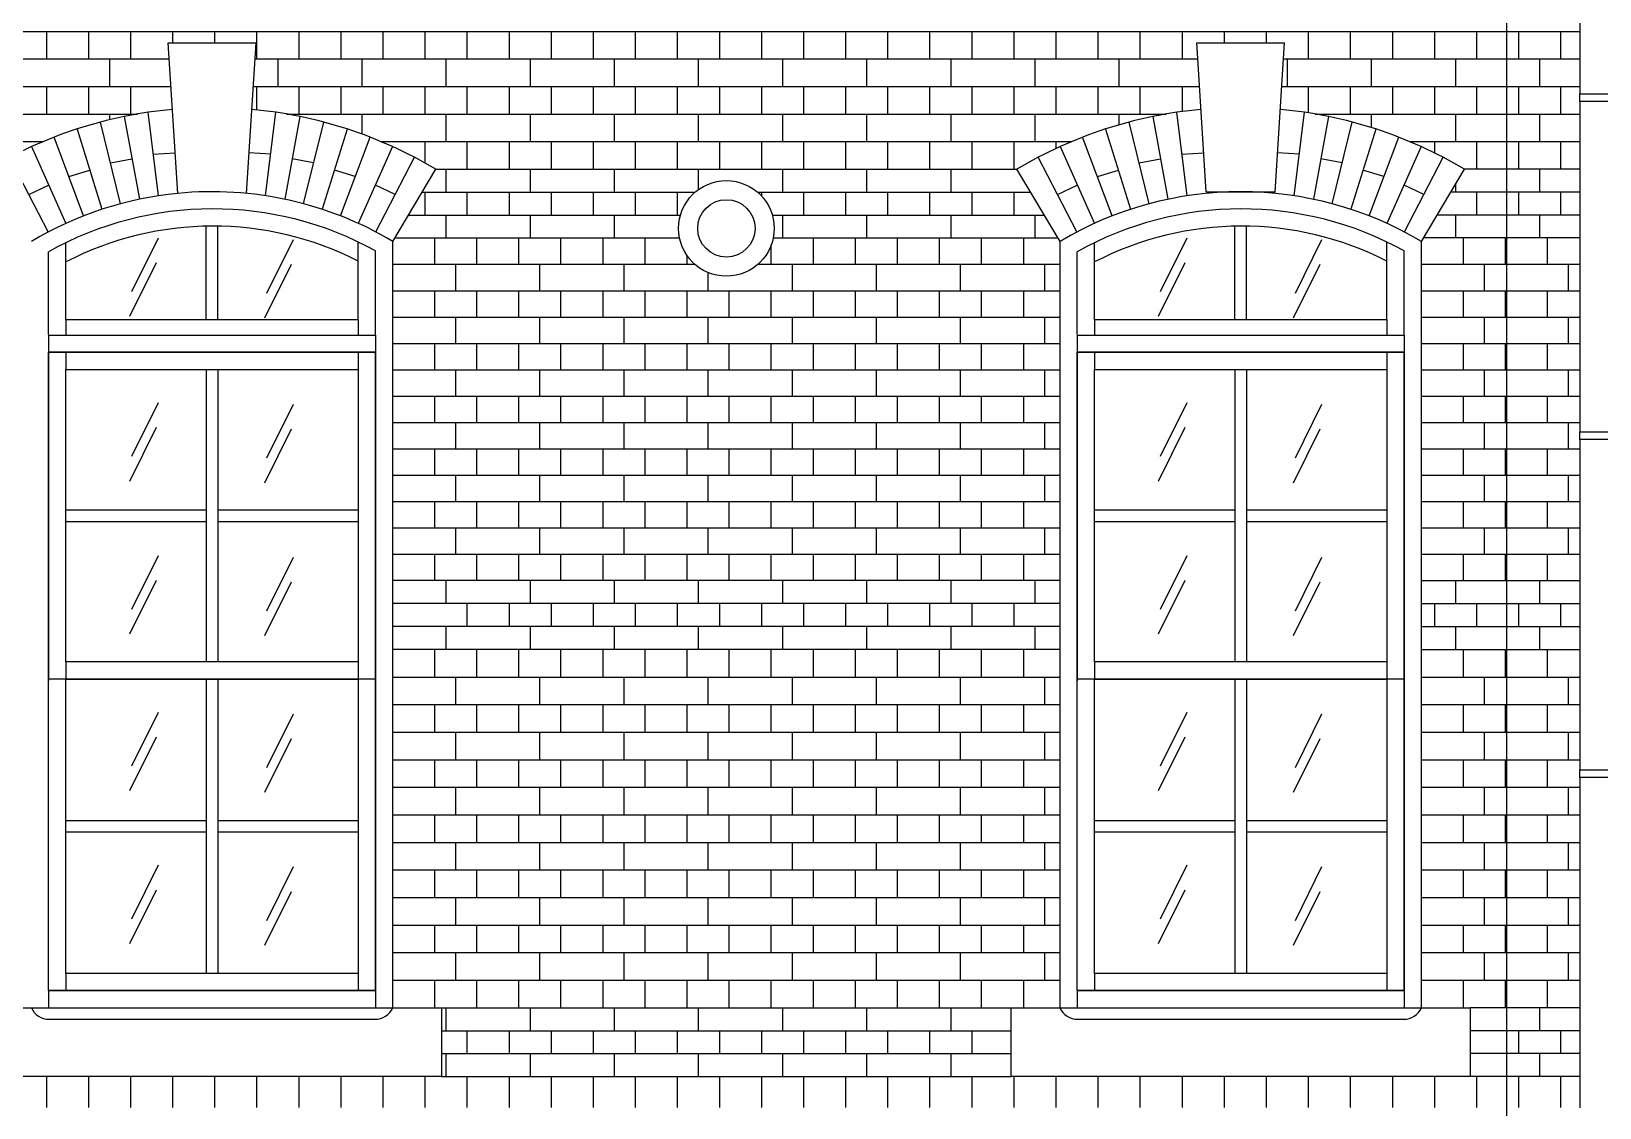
# Model space of a CAD drawing. Extents: x 101185 to 134825, y -129942 to -106182.
# Drawn here: x 109609 to 113711, y -120840 to -118024 of the extents above; entities that cross this region are included whole.
import ezdxf

# ---------------------------------------------------------------- set-up
doc = ezdxf.new("R2010")
doc.units = 0
doc.header["$LTSCALE"] = 50
doc.header["$MEASUREMENT"] = 0
for name, color, linetype in [('ele-3', 6, 'CONTINUOUS'), ('FIN', 5, 'CONTINUOUS'), ('h', 5, 'CONTINUOUS'), ('HAT', 5, 'CONTINUOUS'), ('WID', 4, 'CONTINUOUS')]:
    doc.layers.add(name, color=color, linetype=linetype)

msp = doc.modelspace()

# ---------------------------------------------------------------- linework, layer by layer
at = {"layer": 'ele-3'}
for p, q in [((113659.4, -118187.3), (113659.4, -117322.9)), ((113659.4, -119071.8), (113659.4, -118207.3)), ((110666.9, -118384.7), (112186.8, -118384.7)), ((113659.4, -118384.7), (113356.9, -118384.7)), ((110631.2, -118444.7), (111345.6, -118444.7)), ((111508.1, -118444.7), (112222.5, -118444.7)), ((113659.4, -118444.7), (113321.2, -118444.7)), ((110595.5, -118504.7), (111306.9, -118504.7)), ((111546.9, -118504.7), (112258.3, -118504.7)), ((113659.4, -118504.7), (113285.5, -118504.7)), ((110559.7, -118564.7), (111304.4, -118564.7)), ((111549.3, -118564.7), (112294, -118564.7)), ((113659.4, -118564.7), (113249.7, -118564.7)), ((113659.4, -119956.2), (113659.4, -119091.8)), ((112299.4, -119461.3), (110554.4, -119461.3)), ((113244.4, -119461.3), (113659.4, -119461.3)), ((112299.4, -119521.3), (110554.4, -119521.3)), ((113244.4, -119521.3), (113659.4, -119521.3)), ((112299.4, -119581.3), (110554.4, -119581.3)), ((113244.4, -119581.3), (113659.4, -119581.3)), ((112299.4, -119641.3), (110554.4, -119641.3)), ((113244.4, -119641.3), (113659.4, -119641.3)), ((113659.4, -120840.6), (113659.4, -119976.2)), ((110681.9, -120578.8), (112171.9, -120578.8)), ((113659.4, -120578.8), (113371.9, -120578.8)), ((110681.9, -120638.8), (112171.9, -120638.8)), ((113659.4, -120638.8), (113371.9, -120638.8)), ((110681.9, -120698.8), (112171.9, -120698.8)), ((113659.4, -120698.8), (113371.9, -120698.8)), ((110681.9, -120758.8), (112171.9, -120758.8)), ((113659.4, -120758.8), (113371.9, -120758.8))]:
    msp.add_line(p, q, dxfattribs=at)
for points in [[(110694.4, -118444.7), (110694.4, -118384.7)], [(110914.4, -118444.7), (110914.4, -118384.7)], [(111134.4, -118444.7), (111134.4, -118384.7)], [(111354.4, -118437.9), (111354.4, -118384.7)], [(111574.4, -118444.7), (111574.4, -118384.7)], [(111794.4, -118444.7), (111794.4, -118384.7)], [(112014.4, -118444.7), (112014.4, -118384.7)], [(113554.4, -118444.7), (113554.4, -118384.7)], [(113334.4, -118444.7), (113334.4, -118422.6)], [(110639.4, -118504.7), (110639.4, -118444.7)], [(110749.4, -118504.7), (110749.4, -118444.7)], [(110859.4, -118504.7), (110859.4, -118444.7)], [(110969.4, -118504.7), (110969.4, -118444.7)], [(111079.4, -118504.7), (111079.4, -118444.7)], [(111189.4, -118504.7), (111189.4, -118444.7)], [(111299.4, -118504.7), (111299.4, -118444.7)], [(111519.4, -118455.7), (111519.4, -118444.7)], [(111629.4, -118504.7), (111629.4, -118444.7)], [(111739.4, -118504.7), (111739.4, -118444.7)], [(111849.4, -118504.7), (111849.4, -118444.7)], [(111959.4, -118504.7), (111959.4, -118444.7)], [(112069.4, -118504.7), (112069.4, -118444.7)], [(112179.4, -118504.7), (112179.4, -118444.7)], [(113389.4, -118504.7), (113389.4, -118444.7)], [(113499.4, -118504.7), (113499.4, -118444.7)], [(113609.4, -118504.7), (113609.4, -118444.7)], [(110694.4, -118564.7), (110694.4, -118504.7)], [(110914.4, -118564.7), (110914.4, -118504.7)], [(111134.4, -118564.7), (111134.4, -118504.7)], [(111574.4, -118564.7), (111574.4, -118504.7)], [(111794.4, -118564.7), (111794.4, -118504.7)], [(112014.4, -118564.7), (112014.4, -118504.7)], [(112234.4, -118564.7), (112234.4, -118504.7)], [(113334.4, -118564.7), (113334.4, -118504.7)], [(113554.4, -118564.7), (113554.4, -118504.7)], [(110694.4, -119521.3), (110694.4, -119461.3)], [(110914.4, -119521.3), (110914.4, -119461.3)], [(111134.4, -119521.3), (111134.4, -119461.3)], [(111354.4, -119521.3), (111354.4, -119461.3)], [(111574.4, -119521.3), (111574.4, -119461.3)], [(111794.4, -119521.3), (111794.4, -119461.3)], [(112014.4, -119521.3), (112014.4, -119461.3)], [(112234.4, -119521.3), (112234.4, -119461.3)], [(113334.4, -119521.3), (113334.4, -119461.3)], [(113554.4, -119521.3), (113554.4, -119461.3)], [(110749.4, -119581.3), (110749.4, -119521.3)], [(110859.4, -119581.3), (110859.4, -119521.3)], [(110969.4, -119581.3), (110969.4, -119521.3)], [(111079.4, -119581.3), (111079.4, -119521.3)], [(111189.4, -119581.3), (111189.4, -119521.3)], [(111299.4, -119581.3), (111299.4, -119521.3)], [(111409.4, -119581.3), (111409.4, -119521.3)], [(111519.4, -119581.3), (111519.4, -119521.3)], [(111629.4, -119581.3), (111629.4, -119521.3)], [(111739.4, -119581.3), (111739.4, -119521.3)], [(111849.4, -119581.3), (111849.4, -119521.3)], [(111959.4, -119581.3), (111959.4, -119521.3)], [(112069.4, -119581.3), (112069.4, -119521.3)], [(112179.4, -119581.3), (112179.4, -119521.3)], [(113279.4, -119581.3), (113279.4, -119521.3)], [(113389.4, -119581.3), (113389.4, -119521.3)], [(113499.4, -119581.3), (113499.4, -119521.3)], [(113609.4, -119581.3), (113609.4, -119521.3)], [(110694.4, -119641.3), (110694.4, -119581.3)], [(110914.4, -119641.3), (110914.4, -119581.3)], [(111134.4, -119641.3), (111134.4, -119581.3)], [(111354.4, -119641.3), (111354.4, -119581.3)], [(111574.4, -119641.3), (111574.4, -119581.3)], [(111794.4, -119641.3), (111794.4, -119581.3)], [(112014.4, -119641.3), (112014.4, -119581.3)], [(112234.4, -119641.3), (112234.4, -119581.3)], [(113334.4, -119641.3), (113334.4, -119581.3)], [(113554.4, -119641.3), (113554.4, -119581.3)], [(110694.4, -120638.8), (110694.4, -120578.8)], [(110914.4, -120638.8), (110914.4, -120578.8)], [(111134.4, -120638.8), (111134.4, -120578.8)], [(111354.4, -120638.8), (111354.4, -120578.8)], [(111574.4, -120638.8), (111574.4, -120578.8)], [(111794.4, -120638.8), (111794.4, -120578.8)], [(112014.4, -120638.8), (112014.4, -120578.8)], [(113554.4, -120638.8), (113554.4, -120578.8)], [(110749.4, -120698.8), (110749.4, -120638.8)], [(110859.4, -120698.8), (110859.4, -120638.8)], [(110969.4, -120698.8), (110969.4, -120638.8)], [(111079.4, -120698.8), (111079.4, -120638.8)], [(111189.4, -120698.8), (111189.4, -120638.8)], [(111299.4, -120698.8), (111299.4, -120638.8)], [(111409.4, -120698.8), (111409.4, -120638.8)], [(111519.4, -120698.8), (111519.4, -120638.8)], [(111629.4, -120698.8), (111629.4, -120638.8)], [(111739.4, -120698.8), (111739.4, -120638.8)], [(111849.4, -120698.8), (111849.4, -120638.8)], [(111959.4, -120698.8), (111959.4, -120638.8)], [(112069.4, -120698.8), (112069.4, -120638.8)], [(113499.4, -120698.8), (113499.4, -120638.8)], [(113609.4, -120698.8), (113609.4, -120638.8)], [(110694.4, -120758.8), (110694.4, -120698.8)], [(110914.4, -120758.8), (110914.4, -120698.8)], [(111134.4, -120758.8), (111134.4, -120698.8)], [(111354.4, -120758.8), (111354.4, -120698.8)], [(111574.4, -120758.8), (111574.4, -120698.8)], [(111794.4, -120758.8), (111794.4, -120698.8)], [(112014.4, -120758.8), (112014.4, -120698.8)], [(113554.4, -120758.8), (113554.4, -120698.8)]]:
    msp.add_lwpolyline(points, dxfattribs=at)
at = {"layer": 'FIN'}
msp.add_lwpolyline([(107939.4, -116674), (113466.9, -116674), (113466.9, -122410.3), (107939.4, -122410.3)], close=True, dxfattribs=at)
at = {"layer": 'h'}
for p, q in [((108109.4, -118024.2), (113659.4, -118024.2)), ((108109.4, -118096.3), (109969.6, -118096.3)), ((110194.1, -118096.3), (112659.6, -118096.3)), ((112884.1, -118096.3), (113659.4, -118096.3)), ((108109.4, -118168.4), (109974.2, -118168.4)), ((110189.5, -118168.4), (112664.2, -118168.4)), ((112879.5, -118168.4), (113659.4, -118168.4)), ((109941.8, -118454.5), (109914.7, -118236)), ((110221.9, -118454.5), (110249, -118236)), ((112631.8, -118454.5), (112604.7, -118236)), ((112911.9, -118454.5), (112939, -118236)), ((108109.4, -118240.5), (109886.9, -118240.5)), ((109728.7, -118279.7), (109793.8, -118489.8)), ((109842.5, -118475.3), (109789.9, -118261.7)), ((109851.9, -118247.1), (109891.8, -118463.5)), ((110311.8, -118247.1), (110271.9, -118463.5)), ((110276.8, -118240.5), (112576.9, -118240.5)), ((110321.2, -118475.3), (110373.8, -118261.7)), ((110435, -118279.7), (110369.9, -118489.8)), ((112418.7, -118279.7), (112483.8, -118489.8)), ((112532.5, -118475.3), (112479.9, -118261.7)), ((112541.9, -118247.1), (112581.8, -118463.5)), ((113001.8, -118247.1), (112961.9, -118463.5)), ((112966.8, -118240.5), (113659.4, -118240.5)), ((113011.2, -118475.3), (113063.8, -118261.7)), ((113125, -118279.7), (113059.9, -118489.8)), ((108109.4, -118312.6), (109639.9, -118312.6)), ((109746, -118507), (109668.6, -118301)), ((110417.7, -118507), (110495.1, -118301)), ((110523.8, -118312.6), (112329.9, -118312.6)), ((112436, -118507), (112358.6, -118301)), ((113107.7, -118507), (113185.1, -118301)), ((113213.8, -118312.6), (113659.4, -118312.6)), ((109653.7, -118549), (109552.5, -118353.7)), ((109609.8, -118325.7), (109699.3, -118526.7)), ((109816.2, -118368.5), (109872.4, -118358.1)), ((109928.2, -118345.2), (109985.3, -118341.6)), ((110235.5, -118345.2), (110178.4, -118341.6)), ((110347.5, -118368.5), (110291.3, -118358.1)), ((110553.9, -118325.7), (110464.4, -118526.7)), ((110510, -118549), (110611.2, -118353.7)), ((112343.7, -118549), (112242.5, -118353.7)), ((112299.8, -118325.7), (112389.3, -118526.7)), ((112506.2, -118368.5), (112562.4, -118358.1)), ((112618.2, -118345.2), (112675.3, -118341.6)), ((112925.5, -118345.2), (112868.4, -118341.6)), ((113037.5, -118368.5), (112981.3, -118358.1)), ((113243.9, -118325.7), (113154.4, -118526.7)), ((113200, -118549), (113301.2, -118353.7)), ((109707.3, -118404), (109762, -118387.1)), ((110456.4, -118404), (110401.7, -118387.1)), ((112397.3, -118404), (112452, -118387.1)), ((113146.4, -118404), (113091.7, -118387.1)), ((109603.1, -118451.3), (109654.5, -118426.2)), ((110560.6, -118451.3), (110509.2, -118426.2)), ((112293.1, -118451.3), (112344.5, -118426.2)), ((113250.6, -118451.3), (113199.2, -118426.2)), ((109940.7, -118565), (109871.1, -118705.7)), ((112630.7, -118565), (112561.1, -118705.7)), ((110293.6, -118569.5), (110224.1, -118710.2)), ((112983.6, -118569.5), (112914.1, -118710.2)), ((109935.9, -118629.8), (109866.3, -118770.5)), ((110288.9, -118634.3), (110219.3, -118775)), ((110554.4, -118633.7), (111344.4, -118633.7)), ((111509.3, -118633.7), (112299.4, -118633.7)), ((112625.9, -118629.8), (112556.3, -118770.5)), ((112978.9, -118634.3), (112909.3, -118775)), ((113244.4, -118633.7), (113659.4, -118633.7)), ((110554.4, -118702.7), (112299.4, -118702.7)), ((113244.4, -118702.7), (113659.4, -118702.7)), ((110554.4, -118771.6), (112299.4, -118771.6)), ((113244.4, -118771.6), (113659.4, -118771.6)), ((110554.4, -118840.6), (112299.4, -118840.6)), ((113244.4, -118840.6), (113659.4, -118840.6)), ((110554.4, -118909.6), (112299.4, -118909.6)), ((113244.4, -118909.6), (113659.4, -118909.6)), ((109940.7, -118996), (109871.1, -119136.7)), ((110293.6, -119000.4), (110224.1, -119141.1)), ((110554.4, -118978.6), (112299.4, -118978.6)), ((112630.7, -118996), (112561.1, -119136.7)), ((112983.6, -119000.4), (112914.1, -119141.1)), ((113244.4, -118978.6), (113659.4, -118978.6)), ((110554.4, -119047.5), (112299.4, -119047.5)), ((113244.4, -119047.5), (113659.4, -119047.5)), ((109935.9, -119060.8), (109866.3, -119201.5)), ((110288.9, -119065.3), (110219.3, -119206)), ((112625.9, -119060.8), (112556.3, -119201.5)), ((112978.9, -119065.3), (112909.3, -119206)), ((110554.4, -119116.5), (112299.4, -119116.5)), ((113244.4, -119116.5), (113659.4, -119116.5)), ((110554.4, -119185.5), (112299.4, -119185.5)), ((113244.4, -119185.5), (113659.4, -119185.5)), ((110554.4, -119254.4), (112299.4, -119254.4)), ((113244.4, -119254.4), (113659.4, -119254.4)), ((110554.4, -119323.4), (112299.4, -119323.4)), ((113244.4, -119323.4), (113659.4, -119323.4)), ((109940.7, -119396), (109871.1, -119536.7)), ((110293.6, -119400.4), (110224.1, -119541.1)), ((110554.4, -119392.4), (112299.4, -119392.4)), ((112630.7, -119396), (112561.1, -119536.7)), ((112983.6, -119400.4), (112914.1, -119541.1)), ((113244.4, -119392.4), (113659.4, -119392.4)), ((109935.9, -119460.8), (109866.3, -119601.5)), ((110288.9, -119465.3), (110219.3, -119606)), ((112625.9, -119460.8), (112556.3, -119601.5)), ((112978.9, -119465.3), (112909.3, -119606)), ((110554.4, -119713.5), (112299.4, -119713.5)), ((113244.4, -119713.5), (113659.4, -119713.5)), ((110554.4, -119785.6), (112299.4, -119785.6)), ((113244.4, -119785.6), (113659.4, -119785.6)), ((109940.7, -119806), (109871.1, -119946.7)), ((110293.6, -119810.4), (110224.1, -119951.1)), ((112630.7, -119806), (112561.1, -119946.7)), ((112983.6, -119810.4), (112914.1, -119951.1)), ((109935.9, -119870.8), (109866.3, -120011.5)), ((110288.9, -119875.3), (110219.3, -120016)), ((110554.4, -119857.7), (112299.4, -119857.7)), ((112625.9, -119870.8), (112556.3, -120011.5)), ((112978.9, -119875.3), (112909.3, -120016)), ((113244.4, -119857.7), (113659.4, -119857.7)), ((110554.4, -119929.8), (112299.4, -119929.8)), ((113244.4, -119929.8), (113659.4, -119929.8)), ((110554.4, -120001.9), (112299.4, -120001.9)), ((113244.4, -120001.9), (113659.4, -120001.9)), ((110554.4, -120074), (112299.4, -120074)), ((113244.4, -120074), (113659.4, -120074)), ((110554.4, -120146.1), (112299.4, -120146.1)), ((113244.4, -120146.1), (113659.4, -120146.1)), ((109940.7, -120206), (109871.1, -120346.7)), ((112630.7, -120206), (112561.1, -120346.7)), ((110293.6, -120210.4), (110224.1, -120351.1)), ((110554.4, -120218.2), (112299.4, -120218.2)), ((112983.6, -120210.4), (112914.1, -120351.1)), ((113244.4, -120218.2), (113659.4, -120218.2)), ((109935.9, -120270.8), (109866.3, -120411.5)), ((110288.9, -120275.3), (110219.3, -120416)), ((112625.9, -120270.8), (112556.3, -120411.5)), ((112978.9, -120275.3), (112909.3, -120416)), ((110554.4, -120290.3), (112299.4, -120290.3)), ((113244.4, -120290.3), (113659.4, -120290.3)), ((110554.4, -120362.4), (112299.4, -120362.4)), ((113244.4, -120362.4), (113659.4, -120362.4)), ((110554.4, -120434.6), (112299.4, -120434.6)), ((113244.4, -120434.6), (113659.4, -120434.6)), ((110554.4, -120506.7), (112299.4, -120506.7)), ((113244.4, -120506.7), (113659.4, -120506.7))]:
    msp.add_line(p, q, dxfattribs=at)
for points in [[(109649.4, -118096.3), (109649.4, -118024.2)], [(109759.4, -118096.3), (109759.4, -118024.2)], [(109869.4, -118096.3), (109869.4, -118024.2)], [(109979.4, -118053.8), (109979.4, -118024.2)], [(110089.4, -118053.8), (110089.4, -118024.2)], [(110199.4, -118096.3), (110199.4, -118024.2)], [(110309.4, -118096.3), (110309.4, -118024.2)], [(110419.4, -118096.3), (110419.4, -118024.2)], [(110529.4, -118096.3), (110529.4, -118024.2)], [(110639.4, -118096.3), (110639.4, -118024.2)], [(110749.4, -118096.3), (110749.4, -118024.2)], [(110859.4, -118096.3), (110859.4, -118024.2)], [(110969.4, -118096.3), (110969.4, -118024.2)], [(111079.4, -118096.3), (111079.4, -118024.2)], [(111189.4, -118096.3), (111189.4, -118024.2)], [(111299.4, -118096.3), (111299.4, -118024.2)], [(111409.4, -118096.3), (111409.4, -118024.2)], [(111519.4, -118096.3), (111519.4, -118024.2)], [(111629.4, -118096.3), (111629.4, -118024.2)], [(111739.4, -118096.3), (111739.4, -118024.2)], [(111849.4, -118096.3), (111849.4, -118024.2)], [(111959.4, -118096.3), (111959.4, -118024.2)], [(112069.4, -118096.3), (112069.4, -118024.2)], [(112179.4, -118096.3), (112179.4, -118024.2)], [(112289.4, -118096.3), (112289.4, -118024.2)], [(112399.4, -118096.3), (112399.4, -118024.2)], [(112509.4, -118096.3), (112509.4, -118024.2)], [(112619.4, -118096.3), (112619.4, -118024.2)], [(112729.4, -118053.8), (112729.4, -118024.2)], [(112839.4, -118053.8), (112839.4, -118024.2)], [(112949.4, -118096.3), (112949.4, -118024.2)], [(113059.4, -118096.3), (113059.4, -118024.2)], [(113169.4, -118096.3), (113169.4, -118024.2)], [(113279.4, -118096.3), (113279.4, -118024.2)], [(113389.4, -118096.3), (113389.4, -118024.2)], [(113499.4, -118096.3), (113499.4, -118024.2)], [(113609.4, -118096.3), (113609.4, -118024.2)], [(109814.4, -118168.4), (109814.4, -118096.3)], [(110254.4, -118168.4), (110254.4, -118096.3)], [(110474.4, -118168.4), (110474.4, -118096.3)], [(110694.4, -118168.4), (110694.4, -118096.3)], [(110914.4, -118168.4), (110914.4, -118096.3)], [(111134.4, -118168.4), (111134.4, -118096.3)], [(111354.4, -118168.4), (111354.4, -118096.3)], [(111574.4, -118168.4), (111574.4, -118096.3)], [(111794.4, -118168.4), (111794.4, -118096.3)], [(112014.4, -118168.4), (112014.4, -118096.3)], [(112234.4, -118168.4), (112234.4, -118096.3)], [(112454.4, -118168.4), (112454.4, -118096.3)], [(112894.4, -118168.4), (112894.4, -118096.3)], [(113114.4, -118168.4), (113114.4, -118096.3)], [(113334.4, -118168.4), (113334.4, -118096.3)], [(113554.4, -118168.4), (113554.4, -118096.3)], [(109649.4, -118240.5), (109649.4, -118168.4)], [(109759.4, -118240.5), (109759.4, -118168.4)], [(109869.4, -118240.5), (109869.4, -118168.4)], [(110199.4, -118229.8), (110199.4, -118168.4)], [(110309.4, -118240.5), (110309.4, -118168.4)], [(110419.4, -118240.5), (110419.4, -118168.4)], [(110529.4, -118240.5), (110529.4, -118168.4)], [(110639.4, -118240.5), (110639.4, -118168.4)], [(110749.4, -118240.5), (110749.4, -118168.4)], [(110859.4, -118240.5), (110859.4, -118168.4)], [(110969.4, -118240.5), (110969.4, -118168.4)], [(111079.4, -118240.5), (111079.4, -118168.4)], [(111189.4, -118240.5), (111189.4, -118168.4)], [(111299.4, -118240.5), (111299.4, -118168.4)], [(111409.4, -118240.5), (111409.4, -118168.4)], [(111519.4, -118240.5), (111519.4, -118168.4)], [(111629.4, -118240.5), (111629.4, -118168.4)], [(111739.4, -118240.5), (111739.4, -118168.4)], [(111849.4, -118240.5), (111849.4, -118168.4)], [(111959.4, -118240.5), (111959.4, -118168.4)], [(112069.4, -118240.5), (112069.4, -118168.4)], [(112179.4, -118240.5), (112179.4, -118168.4)], [(112289.4, -118240.5), (112289.4, -118168.4)], [(112399.4, -118240.5), (112399.4, -118168.4)], [(112509.4, -118240.5), (112509.4, -118168.4)], [(112619.4, -118234), (112619.4, -118168.4)], [(112949.4, -118237.6), (112949.4, -118168.4)], [(113059.4, -118240.5), (113059.4, -118168.4)], [(113169.4, -118240.5), (113169.4, -118168.4)], [(113279.4, -118240.5), (113279.4, -118168.4)], [(113389.4, -118240.5), (113389.4, -118168.4)], [(113499.4, -118240.5), (113499.4, -118168.4)], [(113609.4, -118240.5), (113609.4, -118168.4)], [(109814.4, -118255.5), (109814.4, -118240.5)], [(110474.4, -118293.2), (110474.4, -118240.5)], [(110694.4, -118312.6), (110694.4, -118240.5)], [(110914.4, -118312.6), (110914.4, -118240.5)], [(111134.4, -118312.6), (111134.4, -118240.5)], [(111354.4, -118312.6), (111354.4, -118240.5)], [(111574.4, -118312.6), (111574.4, -118240.5)], [(111794.4, -118312.6), (111794.4, -118240.5)], [(112014.4, -118312.6), (112014.4, -118240.5)], [(112234.4, -118312.6), (112234.4, -118240.5)], [(112454.4, -118268.7), (112454.4, -118240.5)], [(113114.4, -118276.3), (113114.4, -118240.5)], [(113334.4, -118312.6), (113334.4, -118240.5)], [(113554.4, -118312.6), (113554.4, -118240.5)], [(110529.4, -118315), (110529.4, -118312.6)], [(110639.4, -118368.9), (110639.4, -118312.6)], [(110749.4, -118384.7), (110749.4, -118312.6)], [(110859.4, -118384.7), (110859.4, -118312.6)], [(110969.4, -118384.7), (110969.4, -118312.6)], [(111079.4, -118384.7), (111079.4, -118312.6)], [(111189.4, -118384.7), (111189.4, -118312.6)], [(111299.4, -118384.7), (111299.4, -118312.6)], [(111409.4, -118384.7), (111409.4, -118312.6)], [(111519.4, -118384.7), (111519.4, -118312.6)], [(111629.4, -118384.7), (111629.4, -118312.6)], [(111739.4, -118384.7), (111739.4, -118312.6)], [(111849.4, -118384.7), (111849.4, -118312.6)], [(111959.4, -118384.7), (111959.4, -118312.6)], [(112069.4, -118384.7), (112069.4, -118312.6)], [(112179.4, -118384.7), (112179.4, -118312.6)], [(112289.4, -118330.5), (112289.4, -118312.6)], [(113279.4, -118342.5), (113279.4, -118312.6)], [(113389.4, -118384.7), (113389.4, -118312.6)], [(113499.4, -118384.7), (113499.4, -118312.6)], [(113609.4, -118384.7), (113609.4, -118312.6)], [(110664.4, -118633.7), (110664.4, -118564.7)], [(110774.4, -118633.7), (110774.4, -118564.7)], [(110884.4, -118633.7), (110884.4, -118564.7)], [(110994.4, -118633.7), (110994.4, -118564.7)], [(111104.4, -118633.7), (111104.4, -118564.7)], [(111214.4, -118633.7), (111214.4, -118564.7)], [(111654.4, -118633.7), (111654.4, -118564.7)], [(111764.4, -118633.7), (111764.4, -118564.7)], [(111874.4, -118633.7), (111874.4, -118564.7)], [(111984.4, -118633.7), (111984.4, -118564.7)], [(112094.4, -118633.7), (112094.4, -118564.7)], [(112204.4, -118633.7), (112204.4, -118564.7)], [(113354.4, -118633.7), (113354.4, -118564.7)], [(113464.4, -118633.7), (113464.4, -118564.7)], [(113574.4, -118633.7), (113574.4, -118564.7)], [(111544.4, -118633.7), (111544.4, -118582.4)], [(110719.4, -118702.7), (110719.4, -118633.7)], [(110939.4, -118702.7), (110939.4, -118633.7)], [(111159.4, -118702.7), (111159.4, -118633.7)], [(111324.4, -118633.7), (111324.4, -118611.3)], [(111599.4, -118702.7), (111599.4, -118633.7)], [(111819.4, -118702.7), (111819.4, -118633.7)], [(112039.4, -118702.7), (112039.4, -118633.7)], [(112259.4, -118702.7), (112259.4, -118633.7)], [(113409.4, -118702.7), (113409.4, -118633.7)], [(113629.4, -118702.7), (113629.4, -118633.7)], [(111379.4, -118702.7), (111379.4, -118655.4)], [(110664.4, -118771.6), (110664.4, -118702.7)], [(110774.4, -118771.6), (110774.4, -118702.7)], [(110884.4, -118771.6), (110884.4, -118702.7)], [(110994.4, -118771.6), (110994.4, -118702.7)], [(111104.4, -118771.6), (111104.4, -118702.7)], [(111214.4, -118771.6), (111214.4, -118702.7)], [(111324.4, -118771.6), (111324.4, -118702.7)], [(111434.4, -118771.6), (111434.4, -118702.7)], [(111544.4, -118771.6), (111544.4, -118702.7)], [(111654.4, -118771.6), (111654.4, -118702.7)], [(111764.4, -118771.6), (111764.4, -118702.7)], [(111874.4, -118771.6), (111874.4, -118702.7)], [(111984.4, -118771.6), (111984.4, -118702.7)], [(112094.4, -118771.6), (112094.4, -118702.7)], [(112204.4, -118771.6), (112204.4, -118702.7)], [(113354.4, -118771.6), (113354.4, -118702.7)], [(113464.4, -118771.6), (113464.4, -118702.7)], [(113574.4, -118771.6), (113574.4, -118702.7)], [(110719.4, -118840.6), (110719.4, -118771.6)], [(110939.4, -118840.6), (110939.4, -118771.6)], [(111159.4, -118840.6), (111159.4, -118771.6)], [(111379.4, -118840.6), (111379.4, -118771.6)], [(111599.4, -118840.6), (111599.4, -118771.6)], [(111819.4, -118840.6), (111819.4, -118771.6)], [(112039.4, -118840.6), (112039.4, -118771.6)], [(112259.4, -118840.6), (112259.4, -118771.6)], [(113409.4, -118840.6), (113409.4, -118771.6)], [(113629.4, -118840.6), (113629.4, -118771.6)], [(110664.4, -118909.6), (110664.4, -118840.6)], [(110774.4, -118909.6), (110774.4, -118840.6)], [(110884.4, -118909.6), (110884.4, -118840.6)], [(110994.4, -118909.6), (110994.4, -118840.6)], [(111104.4, -118909.6), (111104.4, -118840.6)], [(111214.4, -118909.6), (111214.4, -118840.6)], [(111324.4, -118909.6), (111324.4, -118840.6)], [(111434.4, -118909.6), (111434.4, -118840.6)], [(111544.4, -118909.6), (111544.4, -118840.6)], [(111654.4, -118909.6), (111654.4, -118840.6)], [(111764.4, -118909.6), (111764.4, -118840.6)], [(111874.4, -118909.6), (111874.4, -118840.6)], [(111984.4, -118909.6), (111984.4, -118840.6)], [(112094.4, -118909.6), (112094.4, -118840.6)], [(112204.4, -118909.6), (112204.4, -118840.6)], [(113354.4, -118909.6), (113354.4, -118840.6)], [(113464.4, -118909.6), (113464.4, -118840.6)], [(113574.4, -118909.6), (113574.4, -118840.6)], [(110719.4, -118978.5), (110719.4, -118909.6)], [(110939.4, -118978.5), (110939.4, -118909.6)], [(111159.4, -118978.5), (111159.4, -118909.6)], [(111379.4, -118978.5), (111379.4, -118909.6)], [(111599.4, -118978.5), (111599.4, -118909.6)], [(111819.4, -118978.5), (111819.4, -118909.6)], [(112039.4, -118978.5), (112039.4, -118909.6)], [(112259.4, -118978.5), (112259.4, -118909.6)], [(113409.4, -118978.5), (113409.4, -118909.6)], [(113629.4, -118978.5), (113629.4, -118909.6)], [(110664.4, -119047.5), (110664.4, -118978.6)], [(110774.4, -119047.5), (110774.4, -118978.6)], [(110884.4, -119047.5), (110884.4, -118978.6)], [(110994.4, -119047.5), (110994.4, -118978.6)], [(111104.4, -119047.5), (111104.4, -118978.6)], [(111214.4, -119047.5), (111214.4, -118978.6)], [(111324.4, -119047.5), (111324.4, -118978.6)], [(111434.4, -119047.5), (111434.4, -118978.6)], [(111544.4, -119047.5), (111544.4, -118978.6)], [(111654.4, -119047.5), (111654.4, -118978.6)], [(111764.4, -119047.5), (111764.4, -118978.6)], [(111874.4, -119047.5), (111874.4, -118978.6)], [(111984.4, -119047.5), (111984.4, -118978.6)], [(112094.4, -119047.5), (112094.4, -118978.6)], [(112204.4, -119047.5), (112204.4, -118978.6)], [(113354.4, -119047.5), (113354.4, -118978.6)], [(113464.4, -119047.5), (113464.4, -118978.6)], [(113574.4, -119047.5), (113574.4, -118978.6)], [(110719.4, -119116.5), (110719.4, -119047.5)], [(110939.4, -119116.5), (110939.4, -119047.5)], [(111159.4, -119116.5), (111159.4, -119047.5)], [(111379.4, -119116.5), (111379.4, -119047.5)], [(111599.4, -119116.5), (111599.4, -119047.5)], [(111819.4, -119116.5), (111819.4, -119047.5)], [(112039.4, -119116.5), (112039.4, -119047.5)], [(112259.4, -119116.5), (112259.4, -119047.5)], [(113409.4, -119116.5), (113409.4, -119047.5)], [(113629.4, -119116.5), (113629.4, -119047.5)], [(110664.4, -119185.5), (110664.4, -119116.5)], [(110774.4, -119185.5), (110774.4, -119116.5)], [(110884.4, -119185.5), (110884.4, -119116.5)], [(110994.4, -119185.5), (110994.4, -119116.5)], [(111104.4, -119185.5), (111104.4, -119116.5)], [(111214.4, -119185.5), (111214.4, -119116.5)], [(111324.4, -119185.5), (111324.4, -119116.5)], [(111434.4, -119185.5), (111434.4, -119116.5)], [(111544.4, -119185.5), (111544.4, -119116.5)], [(111654.4, -119185.5), (111654.4, -119116.5)], [(111764.4, -119185.5), (111764.4, -119116.5)], [(111874.4, -119185.5), (111874.4, -119116.5)], [(111984.4, -119185.5), (111984.4, -119116.5)], [(112094.4, -119185.5), (112094.4, -119116.5)], [(112204.4, -119185.5), (112204.4, -119116.5)], [(113354.4, -119185.5), (113354.4, -119116.5)], [(113464.4, -119185.5), (113464.4, -119116.5)], [(113574.4, -119185.5), (113574.4, -119116.5)], [(110719.4, -119254.4), (110719.4, -119185.5)], [(110939.4, -119254.4), (110939.4, -119185.5)], [(111159.4, -119254.4), (111159.4, -119185.5)], [(111379.4, -119254.4), (111379.4, -119185.5)], [(111599.4, -119254.4), (111599.4, -119185.5)], [(111819.4, -119254.4), (111819.4, -119185.5)], [(112039.4, -119254.4), (112039.4, -119185.5)], [(112259.4, -119254.4), (112259.4, -119185.5)], [(113409.4, -119254.4), (113409.4, -119185.5)], [(113629.4, -119254.4), (113629.4, -119185.5)], [(110664.4, -119323.4), (110664.4, -119254.4)], [(110774.4, -119323.4), (110774.4, -119254.4)], [(110884.4, -119323.4), (110884.4, -119254.4)], [(110994.4, -119323.4), (110994.4, -119254.4)], [(111104.4, -119323.4), (111104.4, -119254.4)], [(111214.4, -119323.4), (111214.4, -119254.4)], [(111324.4, -119323.4), (111324.4, -119254.4)], [(111434.4, -119323.4), (111434.4, -119254.4)], [(111544.4, -119323.4), (111544.4, -119254.4)], [(111654.4, -119323.4), (111654.4, -119254.4)], [(111764.4, -119323.4), (111764.4, -119254.4)], [(111874.4, -119323.4), (111874.4, -119254.4)], [(111984.4, -119323.4), (111984.4, -119254.4)], [(112094.4, -119323.4), (112094.4, -119254.4)], [(112204.4, -119323.4), (112204.4, -119254.4)], [(113354.4, -119323.4), (113354.4, -119254.4)], [(113464.4, -119323.4), (113464.4, -119254.4)], [(113574.4, -119323.4), (113574.4, -119254.4)], [(110719.4, -119392.4), (110719.4, -119323.4)], [(110939.4, -119392.4), (110939.4, -119323.4)], [(111159.4, -119392.4), (111159.4, -119323.4)], [(111379.4, -119392.4), (111379.4, -119323.4)], [(111599.4, -119392.4), (111599.4, -119323.4)], [(111819.4, -119392.4), (111819.4, -119323.4)], [(112039.4, -119392.4), (112039.4, -119323.4)], [(112259.4, -119392.4), (112259.4, -119323.4)], [(113409.4, -119392.4), (113409.4, -119323.4)], [(113629.4, -119392.4), (113629.4, -119323.4)], [(110664.4, -119461.3), (110664.4, -119392.4)], [(110774.4, -119461.3), (110774.4, -119392.4)], [(110884.4, -119461.3), (110884.4, -119392.4)], [(110994.4, -119461.3), (110994.4, -119392.4)], [(111104.4, -119461.3), (111104.4, -119392.4)], [(111214.4, -119461.3), (111214.4, -119392.4)], [(111324.4, -119461.3), (111324.4, -119392.4)], [(111434.4, -119461.3), (111434.4, -119392.4)], [(111544.4, -119461.3), (111544.4, -119392.4)], [(111654.4, -119461.3), (111654.4, -119392.4)], [(111764.4, -119461.3), (111764.4, -119392.4)], [(111874.4, -119461.3), (111874.4, -119392.4)], [(111984.4, -119461.3), (111984.4, -119392.4)], [(112094.4, -119461.3), (112094.4, -119392.4)], [(112204.4, -119461.3), (112204.4, -119392.4)], [(113354.4, -119461.3), (113354.4, -119392.4)], [(113464.4, -119461.3), (113464.4, -119392.4)], [(113574.4, -119461.3), (113574.4, -119392.4)], [(110664.4, -119713.5), (110664.4, -119641.3)], [(110774.4, -119713.5), (110774.4, -119641.3)], [(110884.4, -119713.5), (110884.4, -119641.3)], [(110994.4, -119713.5), (110994.4, -119641.3)], [(111104.4, -119713.5), (111104.4, -119641.3)], [(111214.4, -119713.5), (111214.4, -119641.3)], [(111324.4, -119713.5), (111324.4, -119641.3)], [(111434.4, -119713.5), (111434.4, -119641.3)], [(111544.4, -119713.5), (111544.4, -119641.3)], [(111654.4, -119713.5), (111654.4, -119641.3)], [(111764.4, -119713.5), (111764.4, -119641.3)], [(111874.4, -119713.5), (111874.4, -119641.3)], [(111984.4, -119713.5), (111984.4, -119641.3)], [(112094.4, -119713.5), (112094.4, -119641.3)], [(112204.4, -119713.5), (112204.4, -119641.3)], [(113354.4, -119713.5), (113354.4, -119641.3)], [(113464.4, -119713.5), (113464.4, -119641.3)], [(113574.4, -119713.5), (113574.4, -119641.3)], [(110719.4, -119785.6), (110719.4, -119713.5)], [(110939.4, -119785.6), (110939.4, -119713.5)], [(111159.4, -119785.6), (111159.4, -119713.5)], [(111379.4, -119785.6), (111379.4, -119713.5)], [(111599.4, -119785.6), (111599.4, -119713.5)], [(111819.4, -119785.6), (111819.4, -119713.5)], [(112039.4, -119785.6), (112039.4, -119713.5)], [(112259.4, -119785.6), (112259.4, -119713.5)], [(113409.4, -119785.6), (113409.4, -119713.5)], [(113629.4, -119785.6), (113629.4, -119713.5)], [(110664.4, -119857.7), (110664.4, -119785.6)], [(110774.4, -119857.7), (110774.4, -119785.6)], [(110884.4, -119857.7), (110884.4, -119785.6)], [(110994.4, -119857.7), (110994.4, -119785.6)], [(111104.4, -119857.7), (111104.4, -119785.6)], [(111214.4, -119857.7), (111214.4, -119785.6)], [(111324.4, -119857.7), (111324.4, -119785.6)], [(111434.4, -119857.7), (111434.4, -119785.6)], [(111544.4, -119857.7), (111544.4, -119785.6)], [(111654.4, -119857.7), (111654.4, -119785.6)], [(111764.4, -119857.7), (111764.4, -119785.6)], [(111874.4, -119857.7), (111874.4, -119785.6)], [(111984.4, -119857.7), (111984.4, -119785.6)], [(112094.4, -119857.7), (112094.4, -119785.6)], [(112204.4, -119857.7), (112204.4, -119785.6)], [(113354.4, -119857.7), (113354.4, -119785.6)], [(113464.4, -119857.7), (113464.4, -119785.6)], [(113574.4, -119857.7), (113574.4, -119785.6)], [(110719.4, -119929.8), (110719.4, -119857.7)], [(110939.4, -119929.8), (110939.4, -119857.7)], [(111159.4, -119929.8), (111159.4, -119857.7)], [(111379.4, -119929.8), (111379.4, -119857.7)], [(111599.4, -119929.8), (111599.4, -119857.7)], [(111819.4, -119929.8), (111819.4, -119857.7)], [(112039.4, -119929.8), (112039.4, -119857.7)], [(112259.4, -119929.8), (112259.4, -119857.7)], [(113409.4, -119929.8), (113409.4, -119857.7)], [(113629.4, -119929.8), (113629.4, -119857.7)], [(110664.4, -120001.9), (110664.4, -119929.8)], [(110774.4, -120001.9), (110774.4, -119929.8)], [(110884.4, -120001.9), (110884.4, -119929.8)], [(110994.4, -120001.9), (110994.4, -119929.8)], [(111104.4, -120001.9), (111104.4, -119929.8)], [(111214.4, -120001.9), (111214.4, -119929.8)], [(111324.4, -120001.9), (111324.4, -119929.8)], [(111434.4, -120001.9), (111434.4, -119929.8)], [(111544.4, -120001.9), (111544.4, -119929.8)], [(111654.4, -120001.9), (111654.4, -119929.8)], [(111764.4, -120001.9), (111764.4, -119929.8)], [(111874.4, -120001.9), (111874.4, -119929.8)], [(111984.4, -120001.9), (111984.4, -119929.8)], [(112094.4, -120001.9), (112094.4, -119929.8)], [(112204.4, -120001.9), (112204.4, -119929.8)], [(113354.4, -120001.9), (113354.4, -119929.8)], [(113464.4, -120001.9), (113464.4, -119929.8)], [(113574.4, -120001.9), (113574.4, -119929.8)], [(110719.4, -120074), (110719.4, -120001.9)], [(110939.4, -120074), (110939.4, -120001.9)], [(111159.4, -120074), (111159.4, -120001.9)], [(111379.4, -120074), (111379.4, -120001.9)], [(111599.4, -120074), (111599.4, -120001.9)], [(111819.4, -120074), (111819.4, -120001.9)], [(112039.4, -120074), (112039.4, -120001.9)], [(112259.4, -120074), (112259.4, -120001.9)], [(113409.4, -120074), (113409.4, -120001.9)], [(113629.4, -120074), (113629.4, -120001.9)], [(110664.4, -120146.1), (110664.4, -120074)], [(110774.4, -120146.1), (110774.4, -120074)], [(110884.4, -120146.1), (110884.4, -120074)], [(110994.4, -120146.1), (110994.4, -120074)], [(111104.4, -120146.1), (111104.4, -120074)], [(111214.4, -120146.1), (111214.4, -120074)], [(111324.4, -120146.1), (111324.4, -120074)], [(111434.4, -120146.1), (111434.4, -120074)], [(111544.4, -120146.1), (111544.4, -120074)], [(111654.4, -120146.1), (111654.4, -120074)], [(111764.4, -120146.1), (111764.4, -120074)], [(111874.4, -120146.1), (111874.4, -120074)], [(111984.4, -120146.1), (111984.4, -120074)], [(112094.4, -120146.1), (112094.4, -120074)], [(112204.4, -120146.1), (112204.4, -120074)], [(113354.4, -120146.1), (113354.4, -120074)], [(113464.4, -120146.1), (113464.4, -120074)], [(113574.4, -120146.1), (113574.4, -120074)], [(110719.4, -120218.2), (110719.4, -120146.1)], [(110939.4, -120218.2), (110939.4, -120146.1)], [(111159.4, -120218.2), (111159.4, -120146.1)], [(111379.4, -120218.2), (111379.4, -120146.1)], [(111599.4, -120218.2), (111599.4, -120146.1)], [(111819.4, -120218.2), (111819.4, -120146.1)], [(112039.4, -120218.2), (112039.4, -120146.1)], [(112259.4, -120218.2), (112259.4, -120146.1)], [(113409.4, -120218.2), (113409.4, -120146.1)], [(113629.4, -120218.2), (113629.4, -120146.1)], [(110664.4, -120290.3), (110664.4, -120218.2)], [(110774.4, -120290.3), (110774.4, -120218.2)], [(110884.4, -120290.3), (110884.4, -120218.2)], [(110994.4, -120290.3), (110994.4, -120218.2)], [(111104.4, -120290.3), (111104.4, -120218.2)], [(111214.4, -120290.3), (111214.4, -120218.2)], [(111324.4, -120290.3), (111324.4, -120218.2)], [(111434.4, -120290.3), (111434.4, -120218.2)], [(111544.4, -120290.3), (111544.4, -120218.2)], [(111654.4, -120290.3), (111654.4, -120218.2)], [(111764.4, -120290.3), (111764.4, -120218.2)], [(111874.4, -120290.3), (111874.4, -120218.2)], [(111984.4, -120290.3), (111984.4, -120218.2)], [(112094.4, -120290.3), (112094.4, -120218.2)], [(112204.4, -120290.3), (112204.4, -120218.2)], [(113354.4, -120290.3), (113354.4, -120218.2)], [(113464.4, -120290.3), (113464.4, -120218.2)], [(113574.4, -120290.3), (113574.4, -120218.2)], [(110719.4, -120362.4), (110719.4, -120290.3)], [(110939.4, -120362.4), (110939.4, -120290.3)], [(111159.4, -120362.4), (111159.4, -120290.3)], [(111379.4, -120362.4), (111379.4, -120290.3)], [(111599.4, -120362.4), (111599.4, -120290.3)], [(111819.4, -120362.4), (111819.4, -120290.3)], [(112039.4, -120362.4), (112039.4, -120290.3)], [(112259.4, -120362.4), (112259.4, -120290.3)], [(113409.4, -120362.4), (113409.4, -120290.3)], [(113629.4, -120362.4), (113629.4, -120290.3)], [(110664.4, -120434.6), (110664.4, -120362.4)], [(110774.4, -120434.6), (110774.4, -120362.4)], [(110884.4, -120434.6), (110884.4, -120362.4)], [(110994.4, -120434.6), (110994.4, -120362.4)], [(111104.4, -120434.6), (111104.4, -120362.4)], [(111214.4, -120434.6), (111214.4, -120362.4)], [(111324.4, -120434.6), (111324.4, -120362.4)], [(111434.4, -120434.6), (111434.4, -120362.4)], [(111544.4, -120434.6), (111544.4, -120362.4)], [(111654.4, -120434.6), (111654.4, -120362.4)], [(111764.4, -120434.6), (111764.4, -120362.4)], [(111874.4, -120434.6), (111874.4, -120362.4)], [(111984.4, -120434.6), (111984.4, -120362.4)], [(112094.4, -120434.6), (112094.4, -120362.4)], [(112204.4, -120434.6), (112204.4, -120362.4)], [(113354.4, -120434.6), (113354.4, -120362.4)], [(113464.4, -120434.6), (113464.4, -120362.4)], [(113574.4, -120434.6), (113574.4, -120362.4)], [(110719.4, -120506.7), (110719.4, -120434.6)], [(110939.4, -120506.7), (110939.4, -120434.6)], [(111159.4, -120506.7), (111159.4, -120434.6)], [(111379.4, -120506.7), (111379.4, -120434.6)], [(111599.4, -120506.7), (111599.4, -120434.6)], [(111819.4, -120506.7), (111819.4, -120434.6)], [(112039.4, -120506.7), (112039.4, -120434.6)], [(112259.4, -120506.7), (112259.4, -120434.6)], [(113409.4, -120506.7), (113409.4, -120434.6)], [(113629.4, -120506.7), (113629.4, -120434.6)], [(110664.4, -120578.8), (110664.4, -120506.7)], [(110774.4, -120578.8), (110774.4, -120506.7)], [(110884.4, -120578.8), (110884.4, -120506.7)], [(110994.4, -120578.8), (110994.4, -120506.7)], [(111104.4, -120578.8), (111104.4, -120506.7)], [(111214.4, -120578.8), (111214.4, -120506.7)], [(111324.4, -120578.8), (111324.4, -120506.7)], [(111434.4, -120578.8), (111434.4, -120506.7)], [(111544.4, -120578.8), (111544.4, -120506.7)], [(111654.4, -120578.8), (111654.4, -120506.7)], [(111764.4, -120578.8), (111764.4, -120506.7)], [(111874.4, -120578.8), (111874.4, -120506.7)], [(111984.4, -120578.8), (111984.4, -120506.7)], [(112094.4, -120578.8), (112094.4, -120506.7)], [(112204.4, -120578.8), (112204.4, -120506.7)], [(113354.4, -120578.8), (113354.4, -120506.7)], [(113464.4, -120578.8), (113464.4, -120506.7)], [(113574.4, -120578.8), (113574.4, -120506.7)], [(109649.4, -120840.1), (109649.4, -120758.8)], [(109759.4, -120840.1), (109759.4, -120758.8)], [(109869.4, -120840.1), (109869.4, -120758.8)], [(109979.4, -120840.1), (109979.4, -120758.8)], [(110089.4, -120840.1), (110089.4, -120758.8)], [(110199.4, -120840.1), (110199.4, -120758.8)], [(110309.4, -120840.1), (110309.4, -120758.8)], [(110419.4, -120840.1), (110419.4, -120758.8)], [(110529.4, -120840.1), (110529.4, -120758.8)], [(110639.4, -120840.1), (110639.4, -120758.8)], [(110749.4, -120840.1), (110749.4, -120758.8)], [(110859.4, -120840.1), (110859.4, -120758.8)], [(110969.4, -120840.1), (110969.4, -120758.8)], [(111079.4, -120840.1), (111079.4, -120758.8)], [(111189.4, -120840.1), (111189.4, -120758.8)], [(111299.4, -120840.1), (111299.4, -120758.8)], [(111409.4, -120840.1), (111409.4, -120758.8)], [(111519.4, -120840.1), (111519.4, -120758.8)], [(111629.4, -120840.1), (111629.4, -120758.8)], [(111739.4, -120840.1), (111739.4, -120758.8)], [(111849.4, -120840.1), (111849.4, -120758.8)], [(111959.4, -120840.1), (111959.4, -120758.8)], [(112069.4, -120840.1), (112069.4, -120758.8)], [(112179.4, -120840.1), (112179.4, -120758.8)], [(112289.4, -120840.1), (112289.4, -120758.8)], [(112399.4, -120840.1), (112399.4, -120758.8)], [(112509.4, -120840.1), (112509.4, -120758.8)], [(112619.4, -120840.1), (112619.4, -120758.8)], [(112729.4, -120840.1), (112729.4, -120758.8)], [(112839.4, -120840.1), (112839.4, -120758.8)], [(112949.4, -120840.1), (112949.4, -120758.8)], [(113059.4, -120840.1), (113059.4, -120758.8)], [(113169.4, -120840.1), (113169.4, -120758.8)], [(113279.4, -120840.1), (113279.4, -120758.8)], [(113389.4, -120840.1), (113389.4, -120758.8)], [(113499.4, -120840.1), (113499.4, -120758.8)], [(113609.4, -120840.1), (113609.4, -120758.8)]]:
    msp.add_lwpolyline(points, dxfattribs=at)
msp.add_circle((111426.9, -118539.7), 75, dxfattribs=at)
at = {"layer": 'HAT'}
for p, q in [((109699.4, -118627.7), (109699.4, -118577.3)), ((110464.4, -118625.7), (110464.4, -118575.5)), ((112389.4, -118627.7), (112389.4, -118577.3)), ((113154.4, -118625.7), (113154.4, -118575.5)), ((109699.4, -118778.8), (109699.4, -118818.8)), ((110464.4, -118778.8), (110464.4, -118818.8)), ((112389.4, -118778.8), (112389.4, -118818.8)), ((113154.4, -118778.8), (113154.4, -118818.8)), ((109654.4, -118818.8), (109654.4, -118863.8)), ((110509.4, -118818.8), (110509.4, -118863.8)), ((112344.4, -118818.8), (112344.4, -118863.8)), ((113199.4, -118818.8), (113199.4, -118863.8)), ((109699.4, -118863.8), (109699.4, -118908.8)), ((110464.4, -118863.8), (110464.4, -118908.8)), ((112389.4, -118863.8), (112389.4, -118908.8)), ((113154.4, -118863.8), (113154.4, -118908.8)), ((109699.4, -119673.8), (109699.4, -119718.8)), ((110464.4, -119673.8), (110464.4, -119718.8)), ((112389.4, -119673.8), (112389.4, -119718.8)), ((113154.4, -119673.8), (113154.4, -119718.8)), ((109699.4, -120488.8), (109699.4, -120533.8)), ((110464.4, -120488.8), (110464.4, -120533.8)), ((112389.4, -120488.8), (112389.4, -120533.8)), ((113154.4, -120488.8), (113154.4, -120533.8)), ((109654.4, -120533.8), (109654.4, -120578.8)), ((110509.4, -120533.8), (110509.4, -120578.8)), ((112344.4, -120533.8), (112344.4, -120578.8)), ((113199.4, -120533.8), (113199.4, -120578.8))]:
    msp.add_line(p, q, dxfattribs=at)
at = {"layer": 'WID'}
for p, q in [((109966.9, -118053.8), (110196.9, -118053.8)), ((109992.1, -118448.1), (109966.9, -118053.8)), ((110171.6, -118448.1), (110196.9, -118053.8)), ((112656.9, -118053.8), (112886.9, -118053.8)), ((112681.9, -118443.8), (112656.9, -118053.8)), ((112861.9, -118443.8), (112886.9, -118053.8)), ((110554.4, -118573.8), (110666.9, -118384.7)), ((112299.4, -118573.8), (112186.8, -118384.7)), ((113244.4, -118573.8), (113356.9, -118384.7)), ((112681.9, -118443.8), (112861.9, -118443.8)), ((110066.9, -118778.8), (110066.9, -118533.9)), ((110096.9, -118778.8), (110096.9, -118533.8)), ((112756.9, -118778.8), (112756.9, -118533.9)), ((112786.9, -118778.8), (112786.9, -118533.8)), ((109654.4, -118817.2), (109654.4, -118600.9)), ((110509.4, -118817.2), (110509.4, -118598.7)), ((110554.4, -120578.8), (110554.4, -118573.8)), ((112299.4, -120578.8), (112299.4, -118573.8)), ((112344.4, -118817.2), (112344.4, -118600.9)), ((113199.4, -118817.2), (113199.4, -118598.7)), ((113244.4, -120578.8), (113244.4, -118573.8)), ((109699.4, -118778.8), (109699.4, -118627.7)), ((110464.4, -118778.8), (110464.4, -118625.7)), ((112389.4, -118778.8), (112389.4, -118627.7)), ((113154.4, -118778.8), (113154.4, -118625.7)), ((110464.4, -118778.8), (109699.4, -118778.8)), ((113154.4, -118778.8), (112389.4, -118778.8)), ((109654.4, -118818.8), (110509.4, -118818.8)), ((112344.4, -118818.8), (113199.4, -118818.8)), ((110066.9, -118908.8), (110066.9, -119673.8)), ((110096.9, -118908.8), (110096.9, -119673.8)), ((112756.9, -118908.8), (112756.9, -119673.8)), ((112786.9, -118908.8), (112786.9, -119673.8)), ((109654.4, -120533.8), (109654.4, -118987.9)), ((110509.4, -120533.8), (110509.4, -118987.9)), ((112344.4, -120533.8), (112344.4, -118987.9)), ((113199.4, -120533.8), (113199.4, -118987.9)), ((109699.4, -119276.3), (110066.9, -119276.3)), ((110096.9, -119276.3), (110464.4, -119276.3)), ((112389.4, -119276.3), (112756.9, -119276.3)), ((112786.9, -119276.3), (113154.4, -119276.3)), ((109699.4, -119306.3), (110066.9, -119306.3)), ((110096.9, -119306.3), (110464.4, -119306.3)), ((112389.4, -119306.3), (112756.9, -119306.3)), ((112786.9, -119306.3), (113154.4, -119306.3)), ((110066.9, -119718.8), (110066.9, -120488.8)), ((110096.9, -119718.8), (110096.9, -120488.8)), ((112756.9, -119718.8), (112756.9, -120488.8)), ((112786.9, -119718.8), (112786.9, -120488.8)), ((109699.4, -120088.8), (110066.9, -120088.8)), ((109699.4, -120118.8), (110066.9, -120118.8)), ((110096.9, -120088.8), (110464.4, -120088.8)), ((110096.9, -120118.8), (110464.4, -120118.8)), ((112389.4, -120088.8), (112756.9, -120088.8)), ((112389.4, -120118.8), (112756.9, -120118.8)), ((112786.9, -120088.8), (113154.4, -120088.8)), ((112786.9, -120118.8), (113154.4, -120118.8)), ((109654.4, -120533.8), (110509.4, -120533.8)), ((112344.4, -120533.8), (113199.4, -120533.8)), ((109609.4, -120578.8), (110554.4, -120578.8)), ((109655.5, -120608.8), (110510.1, -120608.8)), ((112299.4, -120578.8), (113244.4, -120578.8)), ((112345.5, -120608.8), (113200.1, -120608.8))]:
    msp.add_line(p, q, dxfattribs=at)
for points in [[(113658.4, -118187.3), (113735.4, -118187.3), (113735.4, -118207.3), (113658.4, -118207.3)], [(110509.4, -119718.8), (109654.4, -119718.8), (109654.4, -118863.8), (110509.4, -118863.8)], [(113199.4, -119718.8), (112344.4, -119718.8), (112344.4, -118863.8), (113199.4, -118863.8)], [(110464.4, -119673.8), (109699.4, -119673.8), (109699.4, -118908.8), (110464.4, -118908.8)], [(113154.4, -119673.8), (112389.4, -119673.8), (112389.4, -118908.8), (113154.4, -118908.8)], [(113658.4, -119071.8), (113735.4, -119071.8), (113735.4, -119091.8), (113658.4, -119091.8)], [(110464.4, -120488.8), (109699.4, -120488.8), (109699.4, -119718.8), (110464.4, -119718.8)], [(113154.4, -120488.8), (112389.4, -120488.8), (112389.4, -119718.8), (113154.4, -119718.8)], [(113658.4, -119956.2), (113735.4, -119956.2), (113735.4, -119976.2), (113658.4, -119976.2)], [(109481.9, -120578.8), (110681.9, -120578.8), (110681.9, -120758.8), (109481.9, -120758.8)], [(112171.9, -120578.8), (113371.9, -120578.8), (113371.9, -120758.8), (112171.9, -120758.8)]]:
    msp.add_lwpolyline(points, close=True, dxfattribs=at)
for points in [[(110509.4, -119723.8), (110509.4, -118863.8), (109654.4, -118863.8), (109654.4, -119723.8)], [(113199.4, -119723.8), (113199.4, -118863.8), (112344.4, -118863.8), (112344.4, -119723.8)], [(110509.4, -119673.8), (110509.4, -120533.8), (109654.4, -120533.8), (109654.4, -119673.8)], [(113199.4, -119673.8), (113199.4, -120533.8), (112344.4, -120533.8), (112344.4, -119673.8)]]:
    msp.add_lwpolyline(points, dxfattribs=at)
msp.add_circle((111426.9, -118539.7), 125, dxfattribs=at)
for centre, radius, start, end in [((110081.9, -119367.4), 1143.7, 95.2073, 120.7666), ((110081.9, -119367.4), 1143.7, 59.2334, 84.7927), ((112771.9, -119367.4), 1143.7, 95.2073, 120.7666), ((112771.9, -119367.4), 1143.7, 59.2334, 84.7927), ((110081.9, -119367.4), 923.7, 59.2334, 95.5741), ((112771.9, -119367.4), 923.7, 59.2334, 120.7666), ((110081.9, -119367.4), 923.7, 95.5741, 120.7666), ((110083.8, -119367.4), 878.7, 61.0323, 119.2575), ((112773.8, -119367.4), 878.7, 61.0323, 119.2575), ((110083.8, -119367.4), 833.7, 62.8397, 117.4606), ((112773.8, -119367.4), 833.7, 62.8397, 117.4606), ((109654.6, -120559.7), 49.1, 202.8572, 271.1334), ((110509.1, -120559.7), 49.1, 268.8666, 337.1428), ((112344.6, -120559.7), 49.1, 202.8572, 271.1334), ((113199.1, -120559.7), 49.1, 268.8666, 337.1428)]:
    msp.add_arc(centre, radius, start, end, dxfattribs=at)

doc.saveas('drawing.dxf')
